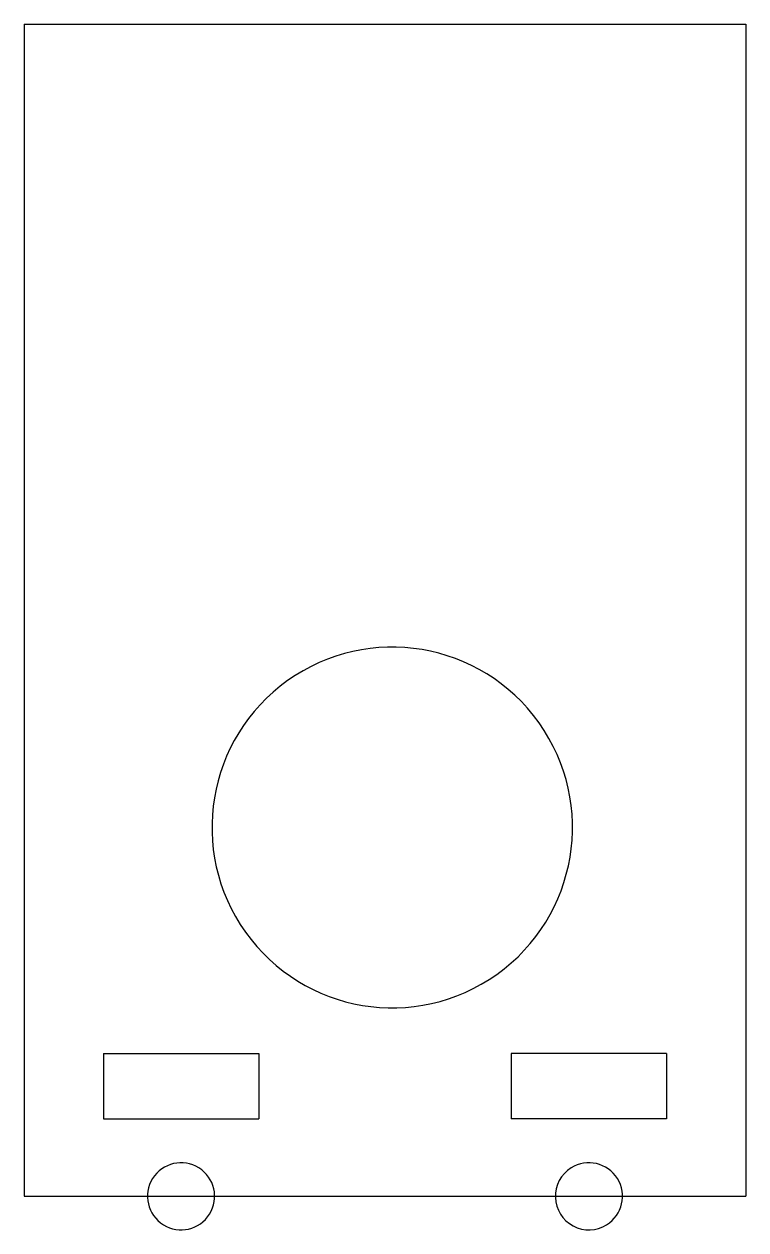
# Model space of a CAD drawing. Header units: inches. Extents: x -1.65 to 1.65, y -0.15 to 5.36.
import ezdxf

# ---------------------------------------------------------------- set-up
doc = ezdxf.new("R2010")
doc.units = ezdxf.units.IN
doc.layers.get('0').update_dxf_attribs({"linetype": 'CONTINUOUS'})

msp = doc.modelspace()

# ---------------------------------------------------------------- linework, layer by layer
at = {"color": 0, "linetype": 'CONTINUOUS'}
for p, q in [((-1.6524, 5.3643), (1.6524, 5.3643)), ((-1.6524, 5.3643), (-1.6524, 0)), ((1.6524, 5.3643), (1.6524, 0)), ((-1.2889, 0.6536), (-0.5784, 0.6536)), ((-1.2889, 0.6536), (-1.2889, 0.3552)), ((-0.5784, 0.6536), (-0.5784, 0.3552)), ((1.2889, 0.6536), (0.5784, 0.6536)), ((0.5784, 0.6536), (0.5784, 0.3552)), ((1.2889, 0.6536), (1.2889, 0.3552)), ((-1.2889, 0.3552), (-0.5784, 0.3552)), ((1.2889, 0.3552), (0.5784, 0.3552)), ((-1.6524, 0), (1.6524, 0))]:
    msp.add_line(p, q, dxfattribs=at)
for centre, radius, start, end in [((0.0331, 1.6879), 0.8253, 305.484, 125.484), ((0.0331, 1.6879), 0.8253, 125.484, 305.484), ((-0.9336, 0), 0.1536, 58.037, 238.037), ((-0.9336, 0), 0.1536, 238.037, 58.037), ((0.9336, 0), 0.1536, 121.963, 301.963), ((0.9336, 0), 0.1536, 301.963, 121.963)]:
    msp.add_arc(centre, radius, start, end, dxfattribs=at)

doc.saveas('drawing.dxf')
